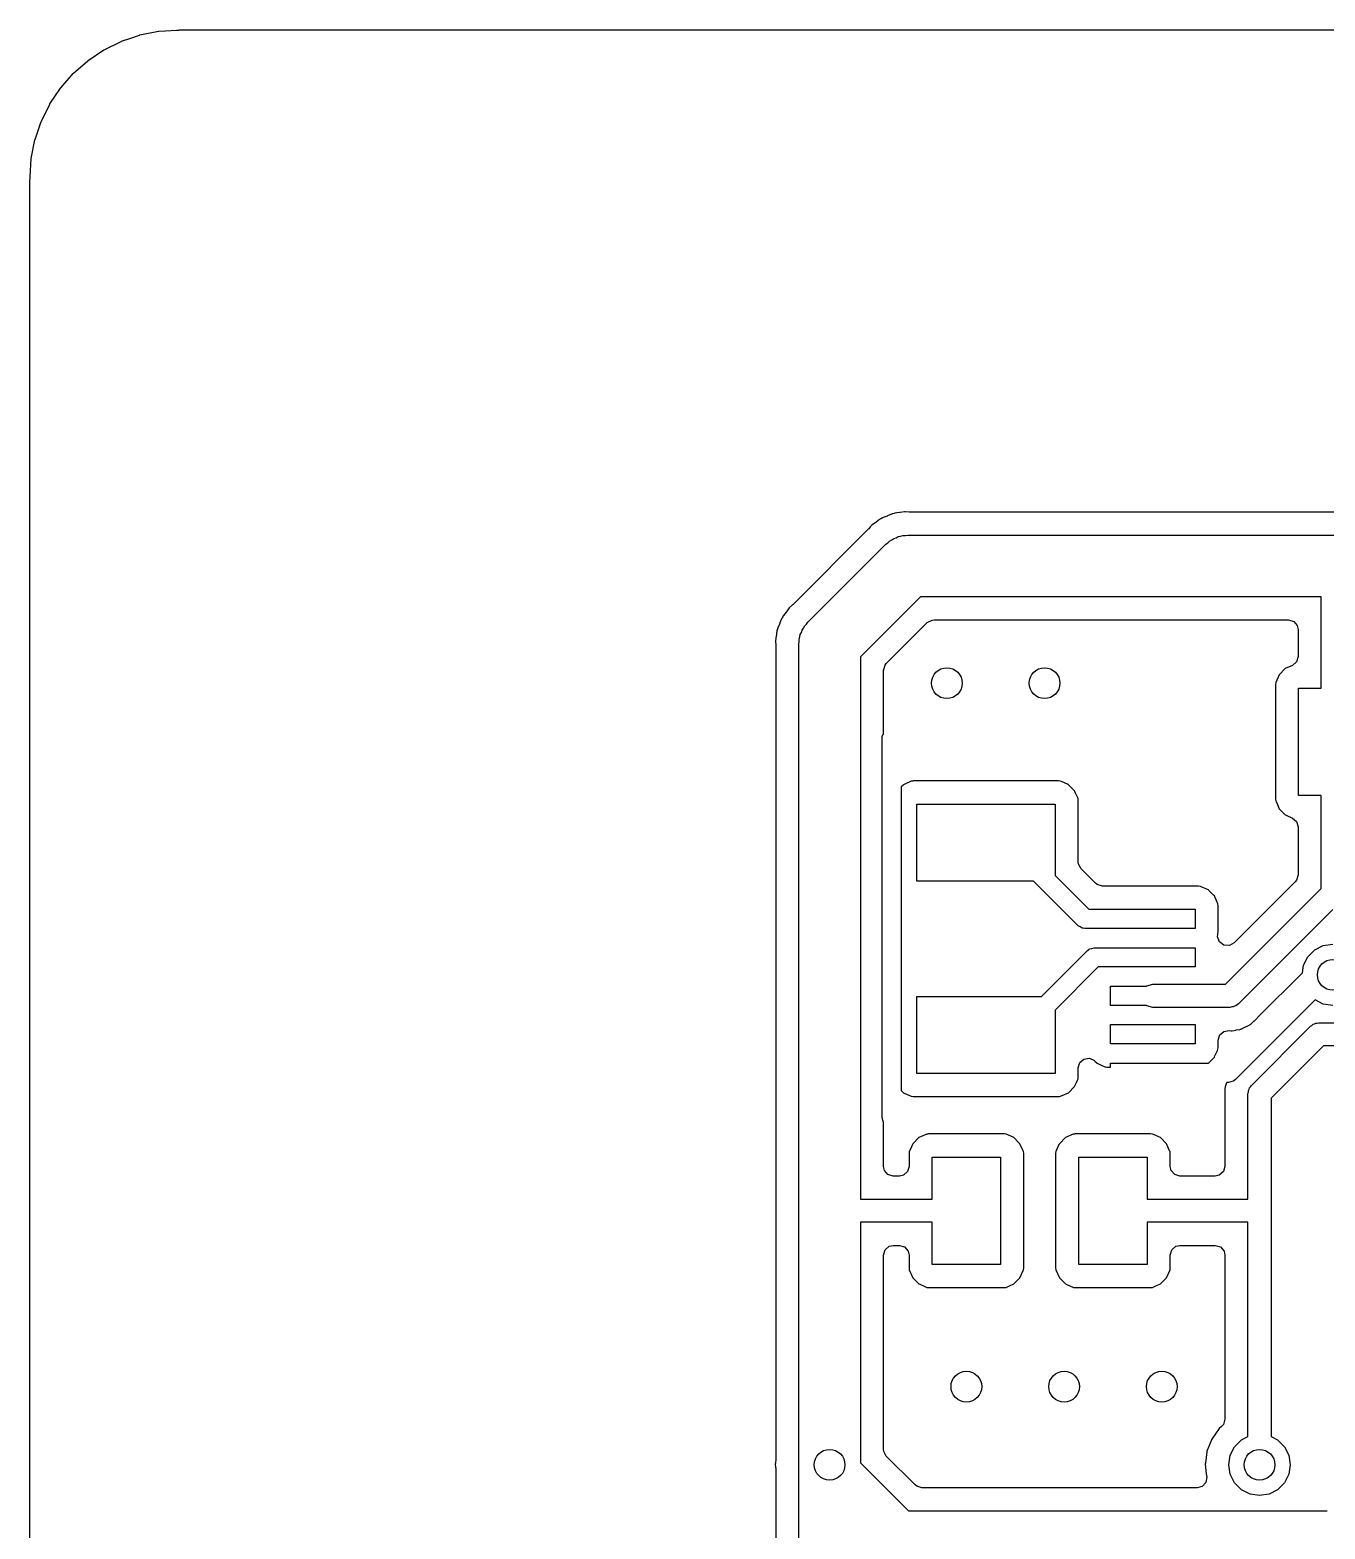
# Model space of a CAD drawing. Extents: x 1.61 to 3.5, y 0.06 to 3.74.
# Drawn here: x 1.611 to 2.274, y 2.777 to 3.544 of the extents above; entities that cross this region are included whole.
import ezdxf

# ---------------------------------------------------------------- set-up
doc = ezdxf.new("R2010")
doc.units = 0
doc.header["$MEASUREMENT"] = 0
doc.layers.add('BLACK', color=7, linetype='CONTINUOUS')

msp = doc.modelspace()

# ---------------------------------------------------------------- linework, layer by layer
at = {"layer": 'BLACK', "linetype": 'CONTINUOUS'}
for p, q in [((1.68016, 3.54385), (1.68585, 3.54422)), ((1.68585, 3.54422), (1.68602, 3.5442)), ((1.68602, 3.5442), (1.68602, 3.54421)), ((1.68602, 3.54421), (1.68632, 3.54421)), ((1.68632, 3.54421), (1.68661, 3.54412)), ((1.68661, 3.54412), (1.6869, 3.54421)), ((1.6869, 3.54421), (1.68702, 3.54421)), ((1.68702, 3.54421), (1.68739, 3.54427)), ((1.68739, 3.54427), (2.83387, 3.54427)), ((1.64884, 3.53418), (1.65751, 3.53845)), ((1.65751, 3.53845), (1.65774, 3.53854)), ((1.65774, 3.53854), (1.66248, 3.54015)), ((1.66248, 3.54015), (1.66688, 3.54165)), ((1.66688, 3.54165), (1.66713, 3.54171)), ((1.66713, 3.54171), (1.6766, 3.5436)), ((1.6766, 3.5436), (1.67685, 3.54363)), ((1.67685, 3.54363), (1.68016, 3.54385)), ((1.64059, 3.52868), (1.64863, 3.53405)), ((1.64863, 3.53405), (1.64884, 3.53418)), ((1.62659, 3.51472), (1.63295, 3.52198)), ((1.63295, 3.52198), (1.63313, 3.52216)), ((1.63313, 3.52216), (1.64039, 3.52853)), ((1.64039, 3.52853), (1.64059, 3.52868)), ((1.62107, 3.50649), (1.62643, 3.51452)), ((1.62643, 3.51452), (1.62659, 3.51472)), ((1.61667, 3.49761), (1.62094, 3.50627)), ((1.62094, 3.50627), (1.62107, 3.50649)), ((1.61397, 3.4897), (1.61657, 3.49738)), ((1.61657, 3.49738), (1.61667, 3.49761)), ((1.61152, 3.47852), (1.6134, 3.48799)), ((1.6134, 3.48799), (1.61347, 3.48823)), ((1.61347, 3.48823), (1.61397, 3.4897)), ((1.6109, 3.46927), (1.61149, 3.47827)), ((1.61149, 3.47827), (1.61152, 3.47852)), ((1.61085, 3.46773), (1.61091, 3.4681)), ((1.61085, 0.296052), (1.61085, 3.46773)), ((1.61092, 3.4691), (1.6109, 3.46927)), ((1.61091, 3.46879), (1.61091, 3.4691)), ((1.61091, 3.4691), (1.61092, 3.4691)), ((1.611, 3.4685), (1.61091, 3.46879)), ((1.61091, 3.46821), (1.611, 3.4685)), ((1.61091, 3.4681), (1.61091, 3.46821)), ((2.04368, 3.29225), (2.04187, 3.29101)), ((2.04389, 3.2924), (2.04368, 3.29225)), ((2.04562, 3.29373), (2.04389, 3.2924)), ((2.04586, 3.29391), (2.04562, 3.29373)), ((2.04562, 3.29373), (2.04562, 3.29373)), ((2.04613, 3.29403), (2.04586, 3.29391)), ((2.04625, 3.2941), (2.04613, 3.29403)), ((2.04676, 3.29439), (2.04625, 3.2941)), ((2.04688, 3.29445), (2.04676, 3.29439)), ((2.04713, 3.29462), (2.04688, 3.29445)), ((2.04741, 3.29473), (2.04713, 3.29462)), ((2.04945, 3.2955), (2.04741, 3.29473)), ((2.04741, 3.29473), (2.04741, 3.29473)), ((2.04969, 3.2956), (2.04945, 3.2955)), ((2.0517, 3.29648), (2.04969, 3.2956)), ((2.05197, 3.2966), (2.0517, 3.29648)), ((2.0517, 3.29648), (2.0517, 3.29648)), ((2.05227, 3.29665), (2.05197, 3.2966)), ((2.05239, 3.29669), (2.05227, 3.29665)), ((2.05296, 3.29684), (2.05239, 3.29669)), ((2.05309, 3.29687), (2.05296, 3.29684)), ((2.05337, 3.29698), (2.05309, 3.29687)), ((2.05433, 3.29709), (2.05337, 3.29698)), ((2.05584, 3.29728), (2.05433, 3.29709)), ((2.0561, 3.29732), (2.05584, 3.29728)), ((2.05825, 3.29769), (2.0561, 3.29732)), ((2.05855, 3.29774), (2.05825, 3.29769)), ((2.05825, 3.29769), (2.05825, 3.29769)), ((2.05884, 3.29772), (2.05855, 3.29774)), ((2.06079, 3.29759), (2.05884, 3.29772)), ((2.05884, 3.29772), (2.05884, 3.29772)), ((2.06113, 3.29758), (2.06079, 3.29759)), ((2.63497, 3.29758), (2.06113, 3.29758)), ((2.03982, 3.28882), (2.0013, 3.2503)), ((2.04002, 3.28903), (2.03982, 3.28882)), ((2.04081, 3.28992), (2.04002, 3.28903)), ((2.04163, 3.29084), (2.04081, 3.28992)), ((2.04187, 3.29101), (2.04163, 3.29084)), ((2.04187, 3.29101), (2.04187, 3.29101)), ((2.05185, 3.2833), (2.05285, 3.28403)), ((2.05285, 3.28403), (2.05403, 3.28441)), ((2.05403, 3.28441), (2.05513, 3.28498)), ((2.05513, 3.28498), (2.05636, 3.28517)), ((2.05636, 3.28517), (2.05754, 3.28555)), ((2.05754, 3.28555), (2.05878, 3.28555)), ((2.05878, 3.28555), (2.06, 3.28575)), ((2.06, 3.28575), (2.65, 3.28575)), ((2.00886, 3.24114), (2.04886, 3.28114)), ((2.04886, 3.28114), (2.04987, 3.28186)), ((2.04987, 3.28186), (2.05074, 3.28274)), ((2.05074, 3.28274), (2.05185, 3.2833)), ((2.06652, 3.25425), (2.03575, 3.22348)), ((2.27159, 3.25425), (2.06652, 3.25425)), ((2.27159, 3.2075), (2.27159, 3.25425)), ((1.99777, 3.24635), (1.99642, 3.24463)), ((1.99793, 3.24656), (1.99777, 3.24635)), ((1.99935, 3.24859), (1.99793, 3.24656)), ((2.00105, 3.25007), (1.99935, 3.24859)), ((2.0013, 3.2503), (2.00105, 3.25007)), ((1.9934, 3.23788), (1.99323, 3.23732)), ((1.99344, 3.23801), (1.9934, 3.23788)), ((1.99349, 3.23831), (1.99344, 3.23801)), ((1.99451, 3.24057), (1.99349, 3.23831)), ((1.99461, 3.24081), (1.99451, 3.24057)), ((1.99541, 3.24285), (1.99461, 3.24081)), ((1.99552, 3.24313), (1.99541, 3.24285)), ((1.99569, 3.24337), (1.99552, 3.24313)), ((1.99575, 3.24349), (1.99569, 3.24337)), ((1.99604, 3.244), (1.99575, 3.24349)), ((1.99611, 3.24412), (1.99604, 3.244)), ((1.99624, 3.24439), (1.99611, 3.24412)), ((1.99642, 3.24463), (1.99624, 3.24439)), ((1.99642, 3.24463), (1.99642, 3.24463)), ((2.00597, 3.23715), (2.0067, 3.23815)), ((2.0067, 3.23815), (2.00726, 3.23926)), ((2.00726, 3.23926), (2.00814, 3.24013)), ((2.00814, 3.24013), (2.00886, 3.24114)), ((2.04903, 3.22003), (2.06997, 3.24097)), ((2.06997, 3.24097), (2.07242, 3.24231)), ((2.07242, 3.24231), (2.07348, 3.24242)), ((2.07348, 3.24242), (2.2548, 3.24242)), ((2.2548, 3.24242), (2.25749, 3.24163)), ((2.25749, 3.24163), (2.25932, 3.23952)), ((2.25932, 3.23952), (2.25976, 3.23746)), ((2.25976, 3.23746), (2.25976, 3.22357)), ((1.99273, 3.23419), (1.99227, 3.23174)), ((1.99227, 3.23174), (1.99229, 3.23145)), ((1.99229, 3.23145), (1.99229, 3.23145)), ((1.99229, 3.23145), (1.99241, 3.22933)), ((1.99277, 3.23444), (1.99273, 3.23419)), ((1.99286, 3.23515), (1.99277, 3.23444)), ((1.99309, 3.23691), (1.99286, 3.23515)), ((1.9932, 3.23719), (1.99309, 3.23691)), ((1.99323, 3.23732), (1.9932, 3.23719)), ((2.00425, 3.23), (2.00445, 3.23122)), ((2.00425, 2.76), (2.00425, 3.23)), ((2.00445, 3.23246), (2.00483, 3.23364)), ((2.00445, 3.23122), (2.00445, 3.23246)), ((2.00483, 3.23364), (2.00502, 3.23487)), ((2.00502, 3.23487), (2.00559, 3.23597)), ((2.00559, 3.23597), (2.00597, 3.23715)), ((1.99241, 3.22933), (1.99242, 3.22904)), ((1.99242, 3.22904), (1.99242, 2.81214)), ((2.03575, 3.22348), (2.03575, 2.94591)), ((2.25976, 3.22357), (2.25898, 3.22088)), ((2.04758, 3.21652), (2.04837, 3.2192)), ((2.04758, 3.18398), (2.04758, 3.21652)), ((2.04837, 3.2192), (2.04903, 3.22003)), ((2.25318, 3.21742), (2.25007, 3.2143)), ((2.25682, 3.21903), (2.25318, 3.21742)), ((2.25898, 3.22088), (2.25682, 3.21903)), ((2.24829, 3.21027), (2.24817, 3.20926)), ((2.24817, 3.20926), (2.24817, 3.15074)), ((2.25007, 3.2143), (2.24829, 3.21027)), ((2.26, 3.1525), (2.26, 3.2075)), ((2.26, 3.2075), (2.27159, 3.2075)), ((2.04705, 3.18317), (2.04758, 3.18398)), ((2.04685, 3.18177), (2.04698, 3.18264)), ((2.04685, 2.9876), (2.04685, 3.18177)), ((2.04696, 3.18282), (2.04702, 3.18292)), ((2.04698, 3.18264), (2.04696, 3.18282)), ((2.04702, 3.18292), (2.04705, 3.18317)), ((2.05743, 3.1577), (2.05669, 3.15697)), ((2.05669, 3.15697), (2.05669, 3.00146)), ((2.05775, 3.15803), (2.05743, 3.1577)), ((2.05743, 3.1577), (2.05743, 3.1577)), ((2.06178, 3.15982), (2.05775, 3.15803)), ((2.06237, 3.15989), (2.06178, 3.15982)), ((2.06266, 3.15992), (2.06237, 3.15989)), ((2.06281, 3.15994), (2.06266, 3.15992)), ((2.06266, 3.15992), (2.06266, 3.15992)), ((2.13719, 3.15994), (2.06281, 3.15994)), ((2.1382, 3.15982), (2.13719, 3.15994)), ((2.13899, 3.15947), (2.1382, 3.15982)), ((2.14181, 3.15823), (2.13899, 3.15947)), ((2.14223, 3.15804), (2.14181, 3.15823)), ((2.14181, 3.15823), (2.14181, 3.15823)), ((2.14379, 3.15649), (2.14223, 3.15804)), ((2.14453, 3.15575), (2.14379, 3.15649)), ((2.14535, 3.15493), (2.14453, 3.15575)), ((2.14554, 3.15451), (2.14535, 3.15493)), ((2.14589, 3.15373), (2.14554, 3.15451)), ((2.14714, 3.1509), (2.14589, 3.15373)), ((2.06457, 3.10874), (2.06457, 3.14811)), ((2.06457, 3.14811), (2.13543, 3.14811)), ((2.13543, 3.14811), (2.13543, 3.11153)), ((2.14718, 3.15053), (2.14714, 3.1509)), ((2.14724, 3.15008), (2.14718, 3.15053)), ((2.14726, 3.14987), (2.14724, 3.15008)), ((2.14726, 3.11848), (2.14726, 3.14987)), ((2.24817, 3.15074), (2.24829, 3.14971)), ((2.24829, 3.14971), (2.24844, 3.14937)), ((2.24844, 3.14937), (2.24844, 3.14937)), ((2.24844, 3.14937), (2.24911, 3.14786)), ((2.24911, 3.14786), (2.25008, 3.14568)), ((2.25008, 3.14568), (2.2532, 3.14257)), ((2.27159, 3.1525), (2.26, 3.1525)), ((2.27159, 3.10495), (2.27159, 3.1525)), ((2.2532, 3.14257), (2.25362, 3.14238)), ((2.25362, 3.14238), (2.25362, 3.14238)), ((2.25362, 3.14238), (2.25681, 3.14097)), ((2.25681, 3.14097), (2.25894, 3.13917)), ((2.25894, 3.13917), (2.25976, 3.13644)), ((2.25976, 3.13644), (2.25976, 3.1119)), ((2.14738, 3.11743), (2.14726, 3.11848)), ((2.14872, 3.11497), (2.14738, 3.11743)), ((2.15612, 3.10757), (2.14872, 3.11497)), ((2.1243, 3.10874), (2.06457, 3.10874)), ((2.14715, 3.08589), (2.1243, 3.10874)), ((2.13543, 3.11153), (2.15267, 3.09429)), ((2.15694, 3.10691), (2.15612, 3.10757)), ((2.25831, 3.10839), (2.22702, 3.0771)), ((2.25898, 3.10922), (2.25831, 3.10839)), ((2.25976, 3.1119), (2.25898, 3.10922)), ((2.15962, 3.10612), (2.15694, 3.10691)), ((2.20877, 3.10612), (2.15962, 3.10612)), ((2.20978, 3.106), (2.20877, 3.10612)), ((2.21012, 3.10585), (2.20978, 3.106)), ((2.21339, 3.10441), (2.21012, 3.10585)), ((2.21012, 3.10585), (2.21012, 3.10585)), ((2.21381, 3.10422), (2.21339, 3.10441)), ((2.21339, 3.10441), (2.21339, 3.10441)), ((2.21413, 3.1039), (2.21381, 3.10422)), ((2.2165, 3.10153), (2.21413, 3.1039)), ((2.21693, 3.10111), (2.2165, 3.10153)), ((2.21711, 3.10069), (2.21693, 3.10111)), ((2.21781, 3.09911), (2.21711, 3.10069)), ((2.22255, 3.05591), (2.27159, 3.10495)), ((2.15267, 3.09429), (2.20701, 3.09429)), ((2.20701, 3.09429), (2.20701, 3.08445)), ((2.21872, 3.09708), (2.21781, 3.09911)), ((2.21884, 3.09605), (2.21872, 3.09708)), ((2.21884, 3.08269), (2.21884, 3.09605)), ((2.2775, 3.09415), (2.22918, 3.04582)), ((2.14821, 3.08531), (2.14715, 3.08589)), ((2.14923, 3.08465), (2.14821, 3.08531)), ((2.14948, 3.08461), (2.14923, 3.08465)), ((2.14958, 3.08456), (2.14948, 3.08461)), ((2.14976, 3.08457), (2.14958, 3.08456)), ((2.15063, 3.08445), (2.14976, 3.08457)), ((2.20701, 3.08445), (2.15063, 3.08445)), ((2.21857, 3.08026), (2.2187, 3.08163)), ((2.21954, 3.07764), (2.21857, 3.08026)), ((2.2187, 3.08163), (2.21872, 3.08168)), ((2.21872, 3.08168), (2.21884, 3.08269)), ((2.22178, 3.07596), (2.21954, 3.07764)), ((2.22702, 3.0771), (2.22457, 3.07576)), ((2.27263, 3.07572), (2.2775, 3.07649)), ((2.12847, 3.04969), (2.15195, 3.07316)), ((2.15195, 3.07316), (2.15266, 3.07369)), ((2.15266, 3.07369), (2.15277, 3.07383)), ((2.15277, 3.07383), (2.15288, 3.07386)), ((2.15288, 3.07386), (2.15308, 3.07401)), ((2.15308, 3.07401), (2.15427, 3.07427)), ((2.15427, 3.07427), (2.15543, 3.07461)), ((2.15543, 3.07461), (2.20701, 3.07461)), ((2.20701, 3.07461), (2.20701, 3.06476)), ((2.22457, 3.07576), (2.22178, 3.07596)), ((2.26252, 3.06561), (2.26476, 3.07)), ((2.26476, 3.07), (2.26824, 3.07348)), ((2.26824, 3.07348), (2.27263, 3.07572)), ((2.15747, 3.06476), (2.13543, 3.04273)), ((2.20701, 3.06476), (2.15747, 3.06476)), ((2.23936, 3.03928), (2.26193, 3.06184)), ((2.26193, 3.06184), (2.26252, 3.06561)), ((2.1637, 3.04508), (2.1637, 3.05492)), ((2.1637, 3.05492), (2.18221, 3.05492)), ((2.18221, 3.05492), (2.1824, 3.05511)), ((2.1824, 3.05511), (2.18535, 3.05591)), ((2.18535, 3.05591), (2.22255, 3.05591)), ((2.06457, 3.01031), (2.06457, 3.04969)), ((2.06457, 3.04969), (2.12847, 3.04969)), ((2.26842, 3.04791), (2.22766, 3.00715)), ((2.22918, 3.04582), (2.2285, 3.04544)), ((2.27263, 3.04576), (2.26842, 3.04791)), ((2.2775, 3.04499), (2.27263, 3.04576)), ((2.13543, 3.04273), (2.13543, 3.01031)), ((2.18221, 3.04508), (2.1637, 3.04508)), ((2.1824, 3.04489), (2.18221, 3.04508)), ((2.18535, 3.04409), (2.1824, 3.04489)), ((2.225, 3.04409), (2.18535, 3.04409)), ((2.22575, 3.0443), (2.225, 3.04409)), ((2.22653, 3.0443), (2.22575, 3.0443)), ((2.2272, 3.04468), (2.22653, 3.0443)), ((2.22795, 3.04489), (2.2272, 3.04468)), ((2.2285, 3.04544), (2.22795, 3.04489)), ((2.23735, 3.03726), (2.239, 3.03879)), ((2.239, 3.03879), (2.23914, 3.03904)), ((2.23914, 3.03904), (2.23936, 3.03928)), ((2.1637, 3.02539), (2.1637, 3.03524)), ((2.1637, 3.03524), (2.20701, 3.03524)), ((2.20701, 3.03524), (2.20701, 3.02539)), ((2.21963, 3.02997), (2.22174, 3.0318)), ((2.22174, 3.0318), (2.22438, 3.03221)), ((2.22438, 3.03221), (2.22556, 3.03207)), ((2.22556, 3.03207), (2.22593, 3.03214)), ((2.22593, 3.03214), (2.22783, 3.03249)), ((2.22593, 3.03214), (2.22593, 3.03214)), ((2.22783, 3.03249), (2.22799, 3.03251)), ((2.22799, 3.03251), (2.22991, 3.0328)), ((2.22991, 3.0328), (2.23027, 3.03286)), ((2.22991, 3.0328), (2.22991, 3.0328)), ((2.23027, 3.03286), (2.23053, 3.03298)), ((2.23053, 3.03298), (2.23081, 3.03303)), ((2.23081, 3.03303), (2.23286, 3.0341)), ((2.23286, 3.0341), (2.233, 3.03416)), ((2.233, 3.03416), (2.23508, 3.03517)), ((2.23508, 3.03517), (2.23529, 3.03536)), ((2.23529, 3.03536), (2.23554, 3.03549)), ((2.23529, 3.03536), (2.23529, 3.03536)), ((2.23554, 3.03549), (2.23574, 3.03566)), ((2.23574, 3.03566), (2.23721, 3.03712)), ((2.23582, 3.00418), (2.26614, 3.03449)), ((2.23721, 3.03712), (2.23735, 3.03726)), ((2.26614, 3.03449), (2.26681, 3.03488)), ((2.26681, 3.03488), (2.26736, 3.03543)), ((2.26736, 3.03543), (2.26811, 3.03563)), ((2.26811, 3.03563), (2.26879, 3.03602)), ((2.26879, 3.03602), (2.26956, 3.03602)), ((2.26956, 3.03602), (2.27031, 3.03622)), ((2.27031, 3.03622), (2.35465, 3.03622)), ((2.20701, 3.02539), (2.1637, 3.02539)), ((2.21847, 3.02206), (2.21872, 3.02262)), ((2.21872, 3.02262), (2.21884, 3.02364)), ((2.21884, 3.02729), (2.21963, 3.02997)), ((2.21884, 3.02364), (2.21884, 3.02729)), ((2.27276, 3.02441), (2.24591, 2.99755)), ((2.35465, 3.02441), (2.27276, 3.02441)), ((2.14726, 3.01312), (2.14805, 3.0158)), ((2.14805, 3.0158), (2.15016, 3.01763)), ((2.15016, 3.01763), (2.15293, 3.01803)), ((2.15293, 3.01803), (2.15547, 3.01687)), ((2.15547, 3.01687), (2.15573, 3.01663)), ((2.15573, 3.01663), (2.1569, 3.01546)), ((2.1569, 3.01546), (2.15732, 3.01528)), ((2.15732, 3.01528), (2.15732, 3.01528)), ((2.15732, 3.01528), (2.15966, 3.01424)), ((2.1637, 3.01356), (2.1637, 3.01555)), ((2.1637, 3.01555), (2.2139, 3.01555)), ((2.2139, 3.01555), (2.21415, 3.0158)), ((2.21415, 3.0158), (2.21662, 3.01827)), ((2.21662, 3.01827), (2.21694, 3.01859)), ((2.21694, 3.01859), (2.21721, 3.01921)), ((2.21721, 3.01921), (2.21847, 3.02206)), ((2.13543, 3.01031), (2.06457, 3.01031)), ((2.14629, 3.00561), (2.147, 3.00721)), ((2.147, 3.00721), (2.14715, 3.00755)), ((2.14715, 3.00755), (2.14726, 3.00856)), ((2.14726, 3.00856), (2.14726, 3.01312)), ((2.15966, 3.01424), (2.16093, 3.01368)), ((2.16093, 3.01368), (2.16194, 3.01356)), ((2.16194, 3.01356), (2.1637, 3.01356)), ((2.05669, 3.00146), (2.05777, 3.00038)), ((2.05777, 3.00038), (2.05819, 3.0002)), ((2.05819, 3.0002), (2.05819, 3.0002)), ((2.05819, 3.0002), (2.06053, 2.99916)), ((2.13822, 2.99861), (2.14225, 3.0004)), ((2.14225, 3.0004), (2.14536, 3.00352)), ((2.14536, 3.00352), (2.14629, 3.00561)), ((2.22226, 3.00028), (2.22217, 2.99803)), ((2.22228, 3.00281), (2.22226, 3.00255)), ((2.22226, 3.00255), (2.22226, 3.00047)), ((2.22226, 3.00047), (2.22226, 3.00028)), ((2.22237, 3.00308), (2.22228, 3.00281)), ((2.22238, 3.00336), (2.22237, 3.00308)), ((2.22237, 3.00308), (2.22237, 3.00308)), ((2.22274, 3.00437), (2.22238, 3.00336)), ((2.22315, 3.00554), (2.22274, 3.00437)), ((2.2232, 3.00569), (2.22315, 3.00554)), ((2.22418, 3.00571), (2.2232, 3.00571)), ((2.2232, 3.00571), (2.2232, 3.00569)), ((2.22535, 3.00605), (2.22418, 3.00571)), ((2.22653, 3.00631), (2.22535, 3.00605)), ((2.22673, 3.00646), (2.22653, 3.00631)), ((2.22684, 3.00649), (2.22673, 3.00646)), ((2.22696, 3.00663), (2.22684, 3.00649)), ((2.22766, 3.00715), (2.22696, 3.00663)), ((2.23409, 3), (2.2343, 3.00075)), ((2.23409, 2.94591), (2.23409, 3)), ((2.2343, 3.00153), (2.23468, 3.0022)), ((2.2343, 3.00075), (2.2343, 3.00153)), ((2.23468, 3.0022), (2.23489, 3.00295)), ((2.23489, 3.00295), (2.23544, 3.0035)), ((2.23544, 3.0035), (2.23582, 3.00418)), ((2.06053, 2.99916), (2.0618, 2.9986)), ((2.0618, 2.9986), (2.06281, 2.99848)), ((2.06281, 2.99848), (2.13719, 2.99848)), ((2.13719, 2.99848), (2.13734, 2.9985)), ((2.13734, 2.9985), (2.13763, 2.99854)), ((2.13734, 2.9985), (2.13734, 2.9985)), ((2.13763, 2.99854), (2.13822, 2.99861)), ((2.22217, 2.99803), (2.22225, 2.99775)), ((2.22225, 2.99775), (2.22226, 2.99743)), ((2.22226, 2.99743), (2.22226, 2.9627)), ((2.24591, 2.99755), (2.24591, 2.82445)), ((2.04758, 2.98512), (2.04685, 2.9876)), ((2.04758, 2.9627), (2.04758, 2.98512)), ((2.06568, 2.97742), (2.06257, 2.9743)), ((2.06971, 2.97921), (2.06568, 2.97742)), ((2.07031, 2.97928), (2.06971, 2.97921)), ((2.0706, 2.97931), (2.07031, 2.97928)), ((2.07074, 2.97933), (2.0706, 2.97931)), ((2.0706, 2.97931), (2.0706, 2.97931)), ((2.10926, 2.97933), (2.07074, 2.97933)), ((2.11027, 2.97921), (2.10926, 2.97933)), ((2.11154, 2.97865), (2.11027, 2.97921)), ((2.11388, 2.97762), (2.11154, 2.97865)), ((2.1143, 2.97743), (2.11388, 2.97762)), ((2.11388, 2.97762), (2.11388, 2.97762)), ((2.11742, 2.97432), (2.1143, 2.97743)), ((2.14068, 2.97742), (2.13757, 2.9743)), ((2.14471, 2.97921), (2.14068, 2.97742)), ((2.14531, 2.97928), (2.14471, 2.97921)), ((2.1456, 2.97931), (2.14531, 2.97928)), ((2.14574, 2.97933), (2.1456, 2.97931)), ((2.1456, 2.97931), (2.1456, 2.97931)), ((2.18426, 2.97933), (2.14574, 2.97933)), ((2.18527, 2.97921), (2.18426, 2.97933)), ((2.18654, 2.97865), (2.18527, 2.97921)), ((2.18888, 2.97762), (2.18654, 2.97865)), ((2.1893, 2.97743), (2.18888, 2.97762)), ((2.18888, 2.97762), (2.18888, 2.97762)), ((2.19242, 2.97432), (2.1893, 2.97743)), ((2.06079, 2.97027), (2.06067, 2.96926)), ((2.06067, 2.96926), (2.06067, 2.9627)), ((2.06135, 2.97154), (2.06079, 2.97027)), ((2.06238, 2.97388), (2.06135, 2.97154)), ((2.06257, 2.9743), (2.06238, 2.97388)), ((2.06238, 2.97388), (2.06238, 2.97388)), ((2.1176, 2.9739), (2.11742, 2.97432)), ((2.11901, 2.97074), (2.1176, 2.9739)), ((2.11921, 2.97029), (2.11901, 2.97074)), ((2.11933, 2.96926), (2.11921, 2.97029)), ((2.11933, 2.91074), (2.11933, 2.96926)), ((2.13579, 2.97027), (2.13567, 2.96926)), ((2.13567, 2.96926), (2.13567, 2.91074)), ((2.13635, 2.97154), (2.13579, 2.97027)), ((2.13738, 2.97388), (2.13635, 2.97154)), ((2.13757, 2.9743), (2.13738, 2.97388)), ((2.13738, 2.97388), (2.13738, 2.97388)), ((2.1926, 2.9739), (2.19242, 2.97432)), ((2.19401, 2.97074), (2.1926, 2.9739)), ((2.19421, 2.97029), (2.19401, 2.97074)), ((2.19433, 2.96926), (2.19421, 2.97029)), ((2.19433, 2.9627), (2.19433, 2.96926)), ((2.04803, 2.96064), (2.04758, 2.9627)), ((2.06067, 2.9627), (2.05988, 2.96001)), ((2.0725, 2.94591), (2.0725, 2.9675)), ((2.0725, 2.9675), (2.1075, 2.9675)), ((2.1075, 2.9675), (2.1075, 2.9125)), ((2.1475, 2.9125), (2.1475, 2.9675)), ((2.1475, 2.9675), (2.1825, 2.9675)), ((2.1825, 2.9675), (2.1825, 2.94591)), ((2.19478, 2.96064), (2.19433, 2.9627)), ((2.22226, 2.9627), (2.22148, 2.96001)), ((2.04986, 2.95852), (2.04803, 2.96064)), ((2.05254, 2.95774), (2.04986, 2.95852)), ((2.05571, 2.95774), (2.05254, 2.95774)), ((2.05777, 2.95818), (2.05571, 2.95774)), ((2.05988, 2.96001), (2.05777, 2.95818)), ((2.19661, 2.95852), (2.19478, 2.96064)), ((2.19929, 2.95774), (2.19661, 2.95852)), ((2.2173, 2.95774), (2.19929, 2.95774)), ((2.21936, 2.95818), (2.2173, 2.95774)), ((2.22148, 2.96001), (2.21936, 2.95818)), ((2.03575, 2.94591), (2.0725, 2.94591)), ((2.1825, 2.94591), (2.23409, 2.94591)), ((2.0725, 2.93409), (2.03575, 2.93409)), ((2.03575, 2.93409), (2.03575, 2.81096)), ((2.0725, 2.9125), (2.0725, 2.93409)), ((2.23409, 2.93409), (2.1825, 2.93409)), ((2.1825, 2.93409), (2.1825, 2.9125)), ((2.23409, 2.82445), (2.23409, 2.93409)), ((2.04758, 2.9173), (2.04837, 2.91999)), ((2.04758, 2.81791), (2.04758, 2.9173)), ((2.04837, 2.91999), (2.05048, 2.92182)), ((2.05048, 2.92182), (2.05254, 2.92226)), ((2.05254, 2.92226), (2.05571, 2.92226)), ((2.05571, 2.92226), (2.05839, 2.92148)), ((2.05839, 2.92148), (2.06022, 2.91936)), ((2.06022, 2.91936), (2.06067, 2.9173)), ((2.06067, 2.9173), (2.06067, 2.91074)), ((2.19433, 2.9173), (2.19512, 2.91999)), ((2.19433, 2.91074), (2.19433, 2.9173)), ((2.19512, 2.91999), (2.19723, 2.92182)), ((2.19723, 2.92182), (2.19929, 2.92226)), ((2.19929, 2.92226), (2.2173, 2.92226)), ((2.2173, 2.92226), (2.21999, 2.92148)), ((2.21999, 2.92148), (2.22182, 2.91936)), ((2.22182, 2.91936), (2.22226, 2.9173)), ((2.22226, 2.9173), (2.22226, 2.83338)), ((2.06067, 2.91074), (2.06079, 2.90971)), ((2.06079, 2.90971), (2.06258, 2.90568)), ((2.1075, 2.9125), (2.0725, 2.9125)), ((2.11743, 2.9057), (2.11921, 2.90973)), ((2.11921, 2.90973), (2.11933, 2.91074)), ((2.13567, 2.91074), (2.13579, 2.90971)), ((2.13579, 2.90971), (2.13758, 2.90568)), ((2.1825, 2.9125), (2.1475, 2.9125)), ((2.19243, 2.9057), (2.19421, 2.90973)), ((2.19421, 2.90973), (2.19433, 2.91074)), ((2.06258, 2.90568), (2.0657, 2.90257)), ((2.0657, 2.90257), (2.06612, 2.90238)), ((2.06612, 2.90238), (2.06612, 2.90238)), ((2.06612, 2.90238), (2.068, 2.90155)), ((2.068, 2.90155), (2.06973, 2.90079)), ((2.06973, 2.90079), (2.07074, 2.90067)), ((2.07074, 2.90067), (2.10926, 2.90067)), ((2.10926, 2.90067), (2.1094, 2.90069)), ((2.1094, 2.90069), (2.10969, 2.90072)), ((2.1094, 2.90069), (2.1094, 2.90069)), ((2.10969, 2.90072), (2.11029, 2.90079)), ((2.11029, 2.90079), (2.11233, 2.9017)), ((2.11233, 2.9017), (2.1139, 2.9024)), ((2.1139, 2.9024), (2.11432, 2.90258)), ((2.11432, 2.90258), (2.11743, 2.9057)), ((2.13758, 2.90568), (2.1407, 2.90257)), ((2.1407, 2.90257), (2.14112, 2.90238)), ((2.14112, 2.90238), (2.14112, 2.90238)), ((2.14112, 2.90238), (2.143, 2.90155)), ((2.143, 2.90155), (2.14473, 2.90079)), ((2.14473, 2.90079), (2.14574, 2.90067)), ((2.14574, 2.90067), (2.18426, 2.90067)), ((2.18426, 2.90067), (2.1844, 2.90069)), ((2.1844, 2.90069), (2.18469, 2.90072)), ((2.1844, 2.90069), (2.1844, 2.90069)), ((2.18469, 2.90072), (2.18529, 2.90079)), ((2.18529, 2.90079), (2.18733, 2.9017)), ((2.18733, 2.9017), (2.1889, 2.9024)), ((2.1889, 2.9024), (2.18932, 2.90258)), ((2.18932, 2.90258), (2.19243, 2.9057)), ((2.22226, 2.83338), (2.22148, 2.8307)), ((2.21552, 2.82313), (2.21309, 2.81691)), ((2.21935, 2.82859), (2.21552, 2.82313)), ((2.22056, 2.82964), (2.21935, 2.82859)), ((2.22148, 2.8307), (2.22056, 2.82964)), ((2.23074, 2.82274), (2.23409, 2.82445)), ((2.24591, 2.82445), (2.24926, 2.82274)), ((2.04769, 2.81686), (2.04758, 2.81791)), ((2.04903, 2.8144), (2.04769, 2.81686)), ((2.21305, 2.81661), (2.21228, 2.81076)), ((2.21309, 2.81691), (2.21305, 2.81661)), ((2.21305, 2.81661), (2.21305, 2.81661)), ((2.22502, 2.81487), (2.22726, 2.81926)), ((2.22726, 2.81926), (2.23074, 2.82274)), ((2.24926, 2.82274), (2.25274, 2.81926)), ((2.25274, 2.81926), (2.25498, 2.81487)), ((1.99228, 2.81076), (1.99222, 2.81029)), ((1.99222, 2.81029), (1.99239, 2.80879)), ((1.99238, 2.8115), (1.99228, 2.81076)), ((1.99242, 2.81214), (1.99238, 2.8115)), ((1.99239, 2.80879), (1.99239, 2.80874)), ((1.99239, 2.80874), (1.99242, 2.8082)), ((1.99242, 2.8082), (1.99242, 2.76214)), ((2.03575, 2.81096), (2.06033, 2.78638)), ((2.06377, 2.79966), (2.04903, 2.8144)), ((2.21228, 2.81076), (2.21222, 2.81029)), ((2.21222, 2.81029), (2.21275, 2.80545)), ((2.22425, 2.81), (2.22502, 2.81487)), ((2.22502, 2.80513), (2.22425, 2.81)), ((2.25498, 2.81487), (2.25575, 2.81)), ((2.25575, 2.81), (2.25498, 2.80513)), ((2.21246, 2.80096), (2.21056, 2.79891)), ((2.21295, 2.80371), (2.21246, 2.80096)), ((2.21275, 2.80545), (2.21295, 2.80371)), ((2.22726, 2.80074), (2.22502, 2.80513)), ((2.23074, 2.79726), (2.22726, 2.80074)), ((2.25274, 2.80074), (2.24926, 2.79726)), ((2.25498, 2.80513), (2.25274, 2.80074)), ((2.0646, 2.799), (2.06377, 2.79966)), ((2.06728, 2.79821), (2.0646, 2.799)), ((2.20802, 2.79821), (2.06728, 2.79821)), ((2.21056, 2.79891), (2.20802, 2.79821)), ((2.23513, 2.79502), (2.23074, 2.79726)), ((2.24, 2.79425), (2.23513, 2.79502)), ((2.24487, 2.79502), (2.24, 2.79425)), ((2.24926, 2.79726), (2.24487, 2.79502)), ((2.06033, 2.78638), (2.27457, 2.78638))]:
    msp.add_line(p, q, dxfattribs=at)
at = {"layer": 'BLACK'}
for centre in [(2.08, 3.21), (2.13, 3.21), (2.2775, 3.06074), (2.09, 2.85), (2.14, 2.85), (2.19, 2.85), (2.02, 2.81), (2.24, 2.81)]:
    msp.add_circle(centre, 0.007874, dxfattribs=at)

doc.saveas('drawing.dxf')
